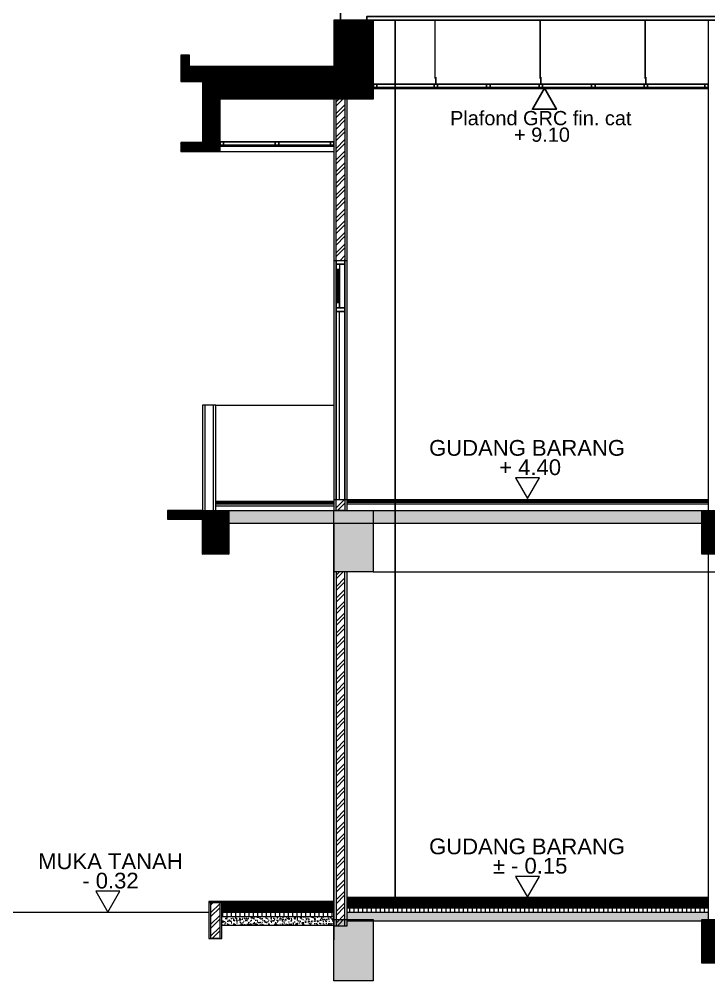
# Model space of a CAD drawing. Header units: inches. Extents: x 249 to 1192, y -18 to 440.
# Drawn here: x 680.21 to 688.09, y 258.08 to 269.07 of the extents above; entities that cross this region are included whole.
import ezdxf
from ezdxf.enums import TextEntityAlignment as Align

# ---------------------------------------------------------------- set-up
doc = ezdxf.new("R2010")
doc.units = ezdxf.units.IN
doc.header["$MEASUREMENT"] = 0
for name, color, linetype, lineweight in [('ARSIR BETON', 8, 'Continuous', 0), ('ARSIR KERAMIK', 66, 'Continuous', 25), ('ARSIR WARNA', 66, 'Continuous', 0), ('BALOK', 3, 'Continuous', 20), ('BESI', 201, 'Continuous', 0), ('DIMENSI', 85, 'Continuous', 20), ('DINDING', 6, 'Continuous', 0), ('DINDING2', 137, 'Continuous', 20), ('KACA', 141, 'Continuous', 30), ('KUSEN', 16, 'Continuous', 15), ('LANTAI', 135, 'Continuous', 9), ('TEXT (KET. RUANG)', 7, 'Continuous', 5), ('TEXT (KETERANGAN)', 7, 'Continuous', 25)]:
    doc.layers.add(name, color=color, linetype=linetype, lineweight=lineweight)
for name, color, linetype in [('ARSIR DINDING', 64, 'Continuous'), ('ATAP', 123, 'Continuous'), ('KOLOM', 5, 'Continuous'), ('KUDA-KUDA', 165, 'Continuous'), ('PLAFOND', 42, 'Continuous')]:
    doc.layers.add(name, color=color, linetype=linetype)
doc.styles.add('ARIAL', font='arial.ttf')
doc.styles.get("Standard").update_dxf_attribs({"font": 'arial.ttf'})
doc.linetypes.add('BATTING', pattern='A,0.0001,-0.1,[134,ltypeshp.shx,S=0.1,R=0,X=-0.1,Y=0],-0.2,[134,ltypeshp.shx,S=0.1,R=180,X=0.1,Y=0],-0.1', length=0.4001)
pattern_1 = [(45, (648.563447, 127.8283244), (-0.0044194174, 0.0044194174), []), (135, (648.563447, 127.8283244), (-0.0044194174, -0.0044194174), [])]
pattern_2 = [(45, (642.863185, 127.8283244), (-0.0044194174, 0.0044194174), []), (135, (642.863185, 127.8283244), (-0.0044194174, -0.0044194174), [])]
pattern_3 = [(45, (648.563447, 123.1533244), (-0.0044194174, 0.0044194174), []), (135, (648.563447, 123.1533244), (-0.0044194174, -0.0044194174), [])]

# ---------------------------------------------------------------- blocks, each defined once
blk = doc.blocks.new('B1')
at = {"layer": 'ARSIR BETON'}
blk.add_hatch(color=256, dxfattribs=at).paths.add_polyline_path([(364.645, 149.933), (364.195, 149.933), (364.195, 149.233), (364.645, 149.233)])
at = {"layer": 'BALOK'}
blk.add_lwpolyline([(364.195, 149.933), (364.645, 149.933), (364.645, 149.233), (364.195, 149.233)], close=True, dxfattribs=at)
blk = doc.blocks.new('PEIL LANTAI')
at = {"color": 1}
blk.add_lwpolyline([(2106.659, 1042.576), (2106.797, 1042.337), (2106.935, 1042.576)], close=True, dxfattribs=at)
for tag, p in [('RUANG', (2106.826, 1042.775)), ('ELEVASI', (2106.826, 1042.553))]:
    blk.add_attdef(tag, text='', height=0.181).set_placement(p, align=Align.BOTTOM_CENTER)
blk = doc.blocks.new('BAHAN')
at = {"layer": 'TEXT (KETERANGAN)', "color": 1}
blk.add_lwpolyline([(707.032, 209.695), (707.231, 209.349), (706.832, 209.349)], close=True, dxfattribs=at)
at = {"layer": 'TEXT (KETERANGAN)', "style": 'ARIAL'}
for tag, p in [('BAHAN', (707.068, 209.013)), ('ELEVASI', (707.068, 208.738))]:
    blk.add_attdef(tag, text='', height=0.236, dxfattribs=at).set_placement(p, align=Align.BOTTOM_CENTER)
blk = doc.blocks.new('POTONGAN AA')
at = {"layer": 'ARSIR BETON'}
h = blk.add_hatch(dxfattribs=at)
h.set_pattern_fill('ANSI37', color=256, scale=0.075, style=0)
h.set_pattern_definition([(45, (677.537672, 132.083324), (-0.006629126, 0.006629126), []), (135, (677.537672, 132.083324), (-0.006629126, -0.006629126), [])])
h.paths.add_polyline_path([(679.288, 132.683), (679.738, 132.683), (679.738, 133.583), (679.288, 133.583), (679.288, 133.053), (677.638, 133.053), (677.638, 133.183), (677.538, 133.183), (677.538, 132.883), (677.788, 132.883), (677.788, 132.183), (677.538, 132.183), (677.538, 132.083), (677.988, 132.083), (677.988, 132.683)])
h = blk.add_hatch(dxfattribs=at)
h.set_pattern_fill('ANSI37', color=256, scale=0.075, style=0)
h.set_pattern_definition([(45, (677.387672, 127.878324), (-0.00662913, 0.00662913), []), (135, (677.387672, 127.878324), (-0.00662913, -0.00662913), [])])
h.paths.add_polyline_path([(677.788, 127.978), (677.388, 127.978), (677.388, 127.878), (677.788, 127.878)])
h = blk.add_hatch(dxfattribs=at)
h.set_pattern_fill('ANSI37', color=256, scale=0.075, style=0)
h.set_pattern_definition([(45, (366.442179, 14.045192), (-0.00662912607, 0.00662912607), []), (135, (366.442179, 14.045192), (-0.00662912607, -0.00662912607), [])])
h.paths.add_polyline_path([(677.788, 127.978), (677.788, 127.828), (730.413, 127.828), (730.413, 127.978)])
h = blk.add_hatch(dxfattribs=at)
h.set_pattern_fill('ANSI37', color=256, scale=0.05, style=0)
h.set_pattern_definition(pattern_2)
h.paths.add_polyline_path([(678.088, 127.978), (678.088, 127.478), (677.788, 127.478), (677.788, 127.978)])
h = blk.add_hatch(dxfattribs=at)
h.set_pattern_fill('ANSI37', color=256, scale=0.05, style=0)
h.set_pattern_definition(pattern_2)
h.paths.add_polyline_path([(678.088, 127.978), (678.088, 127.478), (677.788, 127.478), (677.788, 127.978)])
h = blk.add_hatch(dxfattribs=at)
h.set_pattern_fill('ANSI37', color=256, scale=0.05, style=0)
h.set_pattern_definition(pattern_1)
h.paths.add_polyline_path([(683.788, 127.978), (683.788, 127.478), (683.488, 127.478), (683.488, 127.978)])
h = blk.add_hatch(dxfattribs=at)
h.set_pattern_fill('ANSI37', color=256, scale=0.05, style=0)
h.set_pattern_definition(pattern_1)
h.paths.add_polyline_path([(683.788, 127.978), (683.788, 127.478), (683.488, 127.478), (683.488, 127.978)])
h = blk.add_hatch(dxfattribs=at)
h.set_pattern_fill('ANSI37', color=256, scale=0.05, style=0)
h.set_pattern_definition([(45, (671.9876723, 123.3883244), (-0.0044194174, 0.0044194174), []), (135, (671.9876723, 123.3883244), (-0.0044194174, -0.0044194174), [])])
h.paths.add_polyline_path([(678.008, 123.468), (678.008, 123.388), (679.288, 123.388), (679.288, 123.468)])
h = blk.add_hatch(dxfattribs=at)
h.set_pattern_fill('ANSI37', color=256, scale=0.05, style=0)
h.set_pattern_definition([(45, (679.4376723, 123.4383244), (-0.004419417, 0.004419417), []), (135, (679.4376723, 123.4383244), (-0.004419417, -0.004419417), [])])
h.paths.add_polyline_path([(683.563, 123.518), (679.438, 123.518), (679.438, 123.438), (683.563, 123.438)])
h = blk.add_hatch(dxfattribs=at)
h.set_pattern_fill('_USER', color=256, scale=0.05, angle=90, style=0, pattern_type=0)
h.set_pattern_definition([(90, (679.43767, 123.388324), (-0.05, 3e-18), [])])
h.paths.add_polyline_path([(683.563, 123.438), (679.438, 123.438), (679.438, 123.388), (683.563, 123.388)])
h = blk.add_hatch(dxfattribs=at)
h.set_pattern_fill('_USER', color=256, scale=0.05, angle=90, style=0, pattern_type=0)
h.set_pattern_definition([(90, (671.98767, 123.338324), (-0.05, 3e-18), [])])
h.paths.add_polyline_path([(678.008, 123.388), (678.008, 123.338), (679.288, 123.338), (679.288, 123.388)])
h = blk.add_hatch(dxfattribs=at)
h.set_pattern_fill('ANSI37', color=256, scale=0.05, style=0)
h.set_pattern_definition(pattern_3)
h.paths.add_polyline_path([(683.788, 123.303), (683.788, 122.803), (683.488, 122.803), (683.488, 123.303)])
h = blk.add_hatch(dxfattribs=at)
h.set_pattern_fill('ANSI37', color=256, scale=0.05, style=0)
h.set_pattern_definition(pattern_3)
h.paths.add_polyline_path([(683.788, 123.303), (683.788, 122.803), (683.488, 122.803), (683.488, 123.303)])
at = {"layer": 'ARSIR DINDING'}
h = blk.add_hatch(dxfattribs=at)
h.set_pattern_fill('ANSI32', color=256, scale=0.25, style=0)
h.set_pattern_definition([(45, (679.313185, 127.97832), (-0.0662913, 0.0662913), []), (45, (679.35738, 127.97832), (-0.0662913, 0.0662913), [])])
h.paths.add_polyline_path([(679.313, 130.833), (679.413, 130.833), (679.413, 132.683), (679.313, 132.683)])
h.paths.add_polyline_path([(679.413, 128.103), (679.313, 128.103), (679.313, 127.978), (679.413, 127.978)])
h = blk.add_hatch(dxfattribs=at)
h.set_pattern_fill('ANSI32', color=256, scale=0.25, style=0)
h.set_pattern_definition([(45, (679.31269, 123.23332), (-0.0662913, 0.0662913), []), (45, (679.35688, 123.23332), (-0.0662913, 0.0662913), [])])
h.paths.add_polyline_path([(679.313, 123.233), (679.413, 123.233), (679.413, 127.278), (679.313, 127.278)])
h = blk.add_hatch(dxfattribs=at)
h.set_pattern_fill('ANSI32', color=256, scale=0.25, style=0)
h.set_pattern_definition([(45, (677.88267, 123.08832), (-0.066291, 0.066291), []), (45, (677.92687, 123.08832), (-0.066291, 0.066291), [])])
h.paths.add_polyline_path([(677.983, 123.498), (677.883, 123.498), (677.883, 123.088), (677.983, 123.088)])
at = {"layer": 'ARSIR WARNA'}
h = blk.add_hatch(dxfattribs=at)
h.set_pattern_fill('AR-SAND', color=256, scale=0.025, style=0)
h.set_pattern_definition([(37.5, (643.363185, 123.238324), (-0.001574834, 0.048170594), [0, -0.038, 0, -0.0425, 0, -0.040625]), (7.5, (643.363185, 123.238324), (0.04424442, 0.07055365), [0, -0.0205, 0, -0.03425, 0, -0.013125]), (327.5, (643.332435, 123.238324), (0.077853547, 0.000141476), [0, -0.0125, 0, -0.045, 0, -0.05875]), (317.5, (643.332435, 123.238324), (0.07515317, 0.02194189), [0, -0.00625, 0, -0.0295, 0, -0.03375])])
h.paths.add_polyline_path([(678.008, 123.338), (678.008, 123.238), (679.288, 123.238), (679.288, 123.338)])
h = blk.add_hatch(dxfattribs=at)
h.set_pattern_fill('AR-SAND', color=256, scale=0.025, style=0)
h.set_pattern_definition([(37.5, (660.163954, 123.288324), (-0.001574834, 0.048170594), [0, -0.038, 0, -0.0425, 0, -0.040625]), (7.5, (660.163954, 123.288324), (0.04424442, 0.07055365), [0, -0.0205, 0, -0.03425, 0, -0.013125]), (327.5, (660.133204, 123.288324), (0.07785355, 0.00014148), [0, -0.0125, 0, -0.045, 0, -0.05875]), (317.5, (660.133204, 123.288324), (0.07515317, 0.02194189), [0, -0.00625, 0, -0.0295, 0, -0.03375])])
h.paths.add_polyline_path([(683.563, 123.288), (683.563, 123.388), (679.438, 123.388), (679.438, 123.288)])
at = {"layer": 'ARSIR BETON'}
for points in [[(678.008, 123.338), (679.288, 123.338)], [(679.438, 123.388), (683.563, 123.388)], [(679.438, 123.288), (683.563, 123.288)]]:
    blk.add_lwpolyline(points, dxfattribs=at)
at = {"layer": 'ARSIR KERAMIK', "linetype": 'BATTING', "ltscale": 0.045}
for points in [[(679.288, 128.053), (677.938, 128.053)], [(679.438, 128.073), (683.563, 128.073)]]:
    blk.add_lwpolyline(points, dxfattribs=at)
at = {"layer": 'ARSIR KERAMIK', "linetype": 'BATTING', "ltscale": 0.035}
for points in [[(679.438, 123.533), (683.563, 123.533)], [(678.008, 123.483), (679.288, 123.483)]]:
    blk.add_lwpolyline(points, dxfattribs=at)
at = {"layer": 'ATAP'}
blk.add_lwpolyline([(679.663, 133.583), (719.612, 133.583), (719.612, 133.623), (679.663, 133.623)], close=True, dxfattribs=at)
at = {"layer": 'BALOK'}
for points in [[(679.288, 132.683), (679.738, 132.683), (679.738, 133.583), (679.288, 133.583), (679.288, 133.053), (677.638, 133.053), (677.638, 133.183), (677.538, 133.183), (677.538, 132.883), (677.788, 132.883), (677.788, 132.183), (677.538, 132.183), (677.538, 132.083), (677.988, 132.083), (677.988, 132.683), (679.288, 132.683), (679.738, 132.683)], [(677.988, 132.083), (679.288, 132.083)], [(677.788, 127.978), (677.388, 127.978), (677.388, 127.878), (677.788, 127.878)], [(730.413, 127.828), (677.788, 127.828), (677.788, 127.978), (730.413, 127.978)]]:
    blk.add_lwpolyline(points, dxfattribs=at)
for points in [[(678.088, 127.978), (678.088, 127.478), (677.788, 127.478), (677.788, 127.978)], [(678.088, 127.978), (678.088, 127.478), (677.788, 127.478), (677.788, 127.978)], [(683.788, 127.978), (683.788, 127.478), (683.488, 127.478), (683.488, 127.978)], [(683.788, 127.978), (683.788, 127.478), (683.488, 127.478), (683.488, 127.978)], [(679.737, 127.278), (730.288, 127.278), (730.288, 127.828), (679.737, 127.828)], [(683.788, 123.303), (683.788, 122.803), (683.488, 122.803), (683.488, 123.303)], [(683.788, 123.303), (683.788, 122.803), (683.488, 122.803), (683.488, 123.303)]]:
    blk.add_lwpolyline(points, close=True, dxfattribs=at)
at = {"layer": 'BESI', "ltscale": 0.1}
for p, q in [((680.439, 133.583), (680.439, 132.933)), ((680.439, 133.583), (680.439, 132.933)), ((680.44, 133.583), (680.44, 132.934)), ((680.44, 133.583), (680.44, 132.934)), ((680.444, 132.931), (680.444, 133.583)), ((680.444, 132.931), (680.444, 133.583)), ((680.446, 132.93), (680.446, 133.583)), ((680.446, 132.93), (680.446, 133.583)), ((681.639, 133.583), (681.639, 132.933)), ((681.639, 133.583), (681.639, 132.933)), ((681.64, 133.583), (681.64, 132.934)), ((681.64, 133.583), (681.64, 132.934)), ((681.644, 132.931), (681.644, 133.583)), ((681.644, 132.931), (681.644, 133.583)), ((681.646, 132.93), (681.646, 133.583)), ((681.646, 132.93), (681.646, 133.583)), ((682.839, 133.583), (682.839, 132.933)), ((682.839, 133.583), (682.839, 132.933)), ((682.84, 133.583), (682.84, 132.934)), ((682.84, 133.583), (682.84, 132.934)), ((682.844, 132.931), (682.844, 133.583)), ((682.844, 132.931), (682.844, 133.583)), ((682.846, 132.93), (682.846, 133.583)), ((682.846, 132.93), (682.846, 133.583)), ((680.439, 132.933), (680.45, 132.927)), ((680.44, 132.934), (680.45, 132.928)), ((680.444, 132.915), (680.444, 132.93)), ((680.444, 132.915), (680.446, 132.915)), ((680.444, 132.915), (680.446, 132.915)), ((680.444, 132.915), (680.446, 132.915)), ((680.444, 132.915), (680.446, 132.915)), ((680.446, 132.915), (680.446, 132.929)), ((680.45, 132.928), (680.458, 132.928)), ((680.45, 132.927), (680.458, 132.927)), ((680.458, 132.928), (680.458, 132.927)), ((681.639, 132.933), (681.65, 132.927)), ((681.64, 132.934), (681.65, 132.928)), ((681.644, 132.915), (681.644, 132.93)), ((681.644, 132.915), (681.646, 132.915)), ((681.644, 132.915), (681.646, 132.915)), ((681.644, 132.915), (681.646, 132.915)), ((681.644, 132.915), (681.646, 132.915)), ((681.646, 132.915), (681.646, 132.929)), ((681.65, 132.928), (681.658, 132.928)), ((681.65, 132.927), (681.658, 132.927)), ((681.658, 132.928), (681.658, 132.927)), ((682.839, 132.933), (682.85, 132.927)), ((682.84, 132.934), (682.85, 132.928)), ((682.844, 132.915), (682.844, 132.93)), ((682.844, 132.915), (682.846, 132.915)), ((682.844, 132.915), (682.846, 132.915)), ((682.844, 132.915), (682.846, 132.915)), ((682.844, 132.915), (682.846, 132.915)), ((682.846, 132.915), (682.846, 132.929)), ((682.85, 132.928), (682.858, 132.928)), ((682.85, 132.927), (682.858, 132.927)), ((682.858, 132.928), (682.858, 132.927))]:
    blk.add_line(p, q, dxfattribs=at)
for points in [[(680.45, 132.927), (680.45, 132.853), (680.451, 132.853), (680.451, 132.927)], [(681.65, 132.927), (681.65, 132.853), (681.651, 132.853), (681.651, 132.927)], [(682.85, 132.927), (682.85, 132.853), (682.851, 132.853), (682.851, 132.927)]]:
    blk.add_lwpolyline(points, dxfattribs=at)
at = {"layer": 'DINDING'}
for points in [[(683.563, 133.583), (683.563, 127.978), (683.713, 127.978), (683.713, 133.583)], [(677.938, 128.078), (677.938, 129.183), (677.788, 129.183), (677.788, 127.978), (677.938, 127.978), (677.938, 128.078)]]:
    blk.add_lwpolyline(points, dxfattribs=at)
for points in [[(679.288, 127.978), (679.438, 127.978), (679.438, 132.683), (679.288, 132.683)], [(679.438, 130.833), (679.288, 130.833), (679.288, 128.103), (679.438, 128.103)], [(679.288, 128.083), (677.938, 128.083), (677.938, 129.183), (679.288, 129.183)], [(683.563, 123.233), (683.713, 123.233), (683.713, 127.478), (683.563, 127.478)], [(679.288, 123.233), (679.438, 123.233), (679.438, 127.278), (679.288, 127.278)], [(677.858, 123.088), (678.008, 123.088), (678.008, 123.498), (677.858, 123.498)]]:
    blk.add_lwpolyline(points, close=True, dxfattribs=at)
at = {"layer": 'DINDING2'}
for points in [[(679.313, 132.683), (679.413, 132.683), (679.413, 127.978), (679.313, 127.978)], [(677.813, 127.978), (677.913, 127.978), (677.913, 129.183), (677.813, 129.183)], [(679.313, 123.233), (679.413, 123.233), (679.413, 127.278), (679.313, 127.278)], [(677.883, 123.498), (677.983, 123.498), (677.983, 123.088), (677.883, 123.088)]]:
    blk.add_lwpolyline(points, close=True, dxfattribs=at)
for points in [[(677.938, 128.083), (679.288, 128.083)], [(677.938, 128.073), (679.288, 128.073)], [(679.438, 128.103), (683.563, 128.103)], [(679.438, 128.093), (683.563, 128.093)], [(679.438, 128.053), (683.563, 128.053)], [(677.938, 128.033), (679.288, 128.033)], [(683.563, 127.978), (683.713, 127.978)], [(678.008, 123.238), (679.288, 123.238), (679.288, 123.508), (677.858, 123.508), (677.858, 123.238)]]:
    blk.add_lwpolyline(points, dxfattribs=at)
at = {"layer": 'KACA'}
blk.add_lwpolyline([(679.333, 130.733), (679.333, 130.353)], dxfattribs=at)
at = {"layer": 'KOLOM'}
for points in [[(679.988, 133.583), (679.988, 123.553)], [(679.288, 127.828), (679.288, 123.073)]]:
    blk.add_lwpolyline(points, dxfattribs=at)
at = {"layer": 'KUDA-KUDA'}
blk.add_lwpolyline([(679.363, 133.583), (679.363, 134.235)], dxfattribs=at)
at = {"layer": 'KUSEN'}
for points in [[(679.413, 130.833), (679.313, 130.833), (679.313, 130.793), (679.413, 130.793)], [(679.413, 130.793), (679.313, 130.793), (679.313, 130.293), (679.413, 130.293)], [(679.413, 130.293), (679.313, 130.293), (679.313, 130.253), (679.413, 130.253)], [(679.413, 130.253), (679.313, 130.253), (679.313, 128.103), (679.413, 128.103)], [(679.353, 130.253), (679.313, 130.253), (679.313, 128.103), (679.353, 128.103)]]:
    blk.add_lwpolyline(points, close=True, dxfattribs=at)
for points in [[(679.313, 130.793), (679.353, 130.793), (679.353, 130.293), (679.313, 130.293), (679.313, 130.793)], [(679.353, 130.793), (679.353, 130.733), (679.313, 130.733), (679.313, 130.793)], [(679.353, 130.293), (679.353, 130.353), (679.313, 130.353), (679.313, 130.293)]]:
    blk.add_lwpolyline(points, dxfattribs=at)
at = {"layer": 'LANTAI'}
for points in [[(679.438, 123.558), (683.563, 123.558)], [(679.438, 123.548), (683.563, 123.548)], [(677.858, 123.498), (679.288, 123.498)], [(678.008, 123.468), (679.288, 123.468)], [(679.438, 123.518), (683.563, 123.518)], [(679.438, 123.438), (683.563, 123.438)], [(674.855, 123.388), (677.858, 123.388)], [(678.008, 123.388), (679.288, 123.388)]]:
    blk.add_lwpolyline(points, dxfattribs=at)
at = {"layer": 'PLAFOND'}
for points in [[(679.738, 132.853), (683.563, 132.853)], [(679.738, 132.813), (683.563, 132.813)], [(679.738, 132.803), (683.563, 132.803)], [(679.288, 132.193), (677.987, 132.193)], [(679.288, 132.153), (677.987, 132.153)], [(679.288, 132.143), (677.987, 132.143)]]:
    blk.add_lwpolyline(points, dxfattribs=at)
for points in [[(679.778, 132.813), (679.738, 132.813), (679.738, 132.853), (679.778, 132.853)], [(680.431, 132.813), (680.471, 132.813), (680.471, 132.853), (680.431, 132.853)], [(681.031, 132.813), (681.071, 132.813), (681.071, 132.853), (681.031, 132.853)], [(681.631, 132.813), (681.671, 132.813), (681.671, 132.853), (681.631, 132.853)], [(682.231, 132.813), (682.271, 132.813), (682.271, 132.853), (682.231, 132.853)], [(682.831, 132.813), (682.871, 132.813), (682.871, 132.853), (682.831, 132.853)], [(683.523, 132.813), (683.563, 132.813), (683.563, 132.853), (683.523, 132.853)], [(677.988, 132.153), (678.028, 132.153), (678.028, 132.193), (677.988, 132.193)], [(678.617, 132.153), (678.657, 132.153), (678.657, 132.193), (678.617, 132.193)], [(679.248, 132.153), (679.288, 132.153), (679.288, 132.193), (679.248, 132.193)]]:
    blk.add_lwpolyline(points, close=True, dxfattribs=at)
for p in [(315.092, -21.955), (315.092, -26.63)]:
    blk.add_blockref('B1', p)
at = {"layer": 'DIMENSI'}
ref = blk.add_blockref('BAHAN', (1169.349, -11.828), dxfattribs=dict(at, xscale=-0.6897248955102668, yscale=0.6897248955102668, zscale=0.6897248955102668))
ref.add_attrib('ELEVASI', '+ 9.10', dxfattribs={"layer": 'TEXT (KETERANGAN)', "height": 0.1627, "style": 'ARIAL'}).set_placement((681.664, 132.144), align=Align.BOTTOM_CENTER)
ref.add_attrib('BAHAN', 'Plafond GRC fin. cat', dxfattribs={"layer": 'TEXT (KETERANGAN)', "height": 0.16274, "style": 'ARIAL'}).set_placement((681.65, 132.333), align=Align.BOTTOM_CENTER)
at = {"layer": 'TEXT (KET. RUANG)', "xscale": 0.9955542406471944, "yscale": 0.9955542406471944, "zscale": 0.9955542406471944}
for p, values in [((-1415.931, -909.589), {'ELEVASI': '+ 4.40', 'RUANG': 'GUDANG BARANG '}), ((-1415.931, -914.144), {'ELEVASI': '%%p - 0.15', 'RUANG': 'GUDANG BARANG '}), ((-1420.724, -914.314), {'ELEVASI': '- 0.32', 'RUANG': 'MUKA TANAH'})]:
    blk.add_blockref('PEIL LANTAI', p, dxfattribs=at).add_auto_attribs(values)

msp = doc.modelspace()

# ---------------------------------------------------------------- block references
at = {"layer": 'KUSEN'}
msp.add_blockref('POTONGAN AA', (4.5189, 135.4814), dxfattribs=at)

doc.saveas('drawing.dxf')
